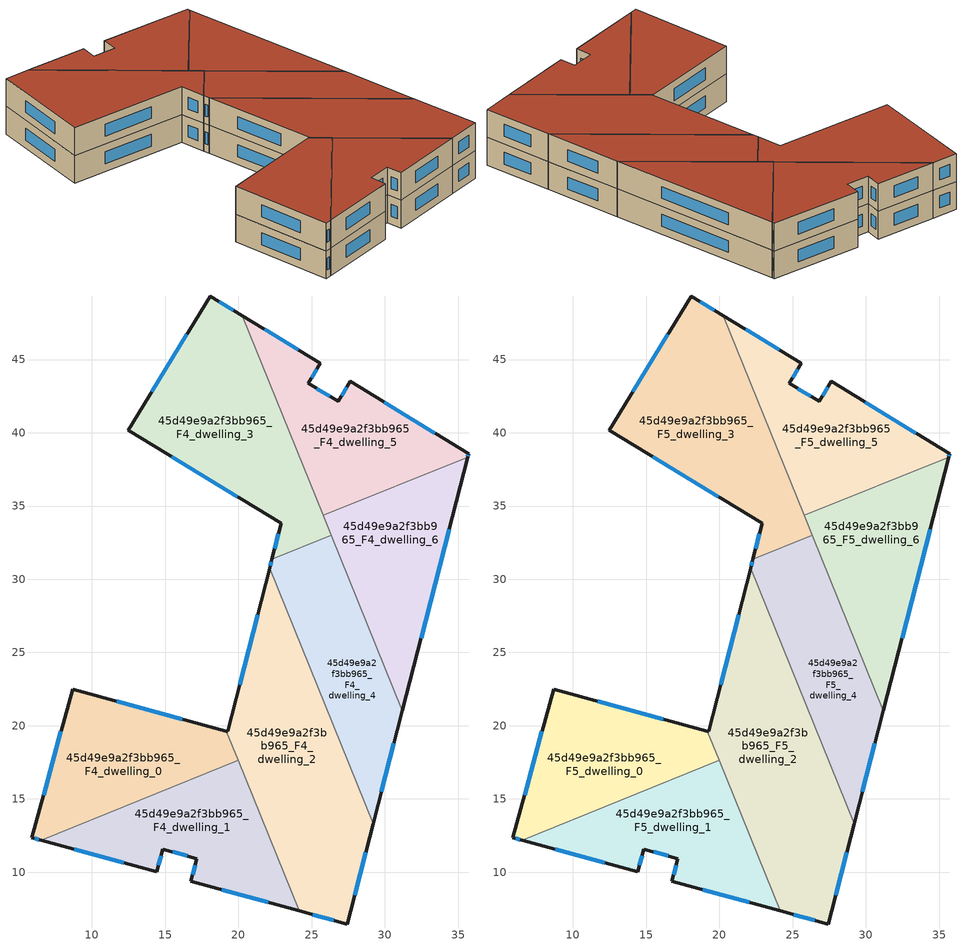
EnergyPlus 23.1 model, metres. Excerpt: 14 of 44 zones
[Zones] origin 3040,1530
45d49e9a2f3bb965_F4_dwelling_0
 floor to 45d49e9a2f3bb965_F3_dwelling_0 (EU_floor_Construction): 19.18,19.63 19.99,17.62 6.53,12.18 5.9,12.35 8.67,22.51 z12
 wall outside (EU_wall_Construction): 19.18,19.63 8.67,22.51 5.9,12.35 6.53,12.18 z12:15
 wall to 45d49e9a2f3bb965_F4_dwelling_1 (EU_wall_Construction): 6.53,12.18 19.99,17.62 z12:15
 wall to 45d49e9a2f3bb965_F4_dwelling_2 (EU_wall_Construction): 19.99,17.62 19.18,19.63 z12:15
 window (EU_Window_Construction): 6.08,12.3 6.35,12.23 / 7.88,19.6 6.69,15.25 / 16.18,20.45 11.67,21.69 z12.86:14.14
45d49e9a2f3bb965_F4_dwelling_1
 floor to 45d49e9a2f3bb965_F3_dwelling_1 (EU_floor_Construction): 19.99,17.62 24.15,7.36 16.75,9.38 17.17,10.93 14.84,11.56 14.42,10.02 6.53,12.18 z12
 wall outside (EU_wall_Construction): 6.53,12.18 14.42,10.02 14.84,11.56 17.17,10.93 16.75,9.38 24.15,7.36 z12:15
 wall to 45d49e9a2f3bb965_F4_dwelling_2 (EU_wall_Construction): 24.15,7.36 19.99,17.62 z12:15
 window (EU_Window_Construction): 8.79,11.56 12.17,10.64 / 18.86,8.81 22.03,7.94 / 17.05,10.49 16.87,9.83 / 15.5,11.38 16.5,11.11 / 14.54,10.46 14.72,11.12 z12.86:14.14
45d49e9a2f3bb965_F4_dwelling_2
 floor to 45d49e9a2f3bb965_F3_dwelling_2 (EU_floor_Construction): 22.13,30.76 29.2,13.3 27.44,6.46 24.15,7.36 19.18,19.63 19.25,19.61 z12
 wall outside (EU_wall_Construction): 22.13,30.76 19.25,19.61 19.18,19.63 / 24.15,7.36 27.44,6.46 29.2,13.3 z12:15
 wall to 45d49e9a2f3bb965_F4_dwelling_4 (EU_wall_Construction): 29.2,13.3 22.13,30.76 z12:15
 window (EU_Window_Construction): 21.31,27.58 20.07,22.8 / 27.94,8.41 28.69,11.34 / 25.09,7.1 26.5,6.72 z12.86:14.14
45d49e9a2f3bb965_F4_dwelling_3
 floor to 45d49e9a2f3bb965_F3_dwelling_3 (EU_floor_Construction): 20.27,47.99 26.34,33.01 22.28,31.37 22.91,33.82 12.47,40.18 18.06,49.34 z12
 wall outside (EU_wall_Construction): 20.27,47.99 18.06,49.34 12.47,40.18 22.91,33.82 22.28,31.37 z12:15
 wall to 45d49e9a2f3bb965_F4_dwelling_4 (EU_wall_Construction): 22.28,31.37 26.34,33.01 z12:15
 wall to 45d49e9a2f3bb965_F4_dwelling_5 (EU_wall_Construction): 25.79,34.35 20.27,47.99 z12:15
 wall to 45d49e9a2f3bb965_F4_dwelling_6 (EU_wall_Construction): 26.34,33.01 25.79,34.35 z12:15
 window (EU_Window_Construction): 22.73,33.12 22.46,32.07 / 15.46,38.36 19.93,35.63 / 16.46,46.72 14.07,42.8 / 19.64,48.38 18.69,48.95 z12.86:14.14
45d49e9a2f3bb965_F4_dwelling_4
 floor to 45d49e9a2f3bb965_F3_dwelling_4 (EU_floor_Construction): 26.34,33.01 31.19,21.02 29.2,13.3 22.13,30.76 22.28,31.37 z12
 wall outside (EU_wall_Construction): 29.2,13.3 31.19,21.02 / 22.28,31.37 22.13,30.76 z12:15
 wall to 45d49e9a2f3bb965_F4_dwelling_6 (EU_wall_Construction): 31.19,21.02 26.34,33.01 z12:15
 window (EU_Window_Construction): 29.77,15.5 30.62,18.82 / 22.24,31.2 22.17,30.94 z12.86:14.14
45d49e9a2f3bb965_F4_dwelling_5
 floor to 45d49e9a2f3bb965_F3_dwelling_5 (EU_floor_Construction): 27.63,43.5 35.72,38.57 35.66,38.35 25.79,34.35 20.27,47.99 25.6,44.74 24.77,43.38 26.8,42.14 z12
 wall outside (EU_wall_Construction): 35.66,38.35 35.72,38.57 27.63,43.5 26.8,42.14 24.77,43.38 25.6,44.74 20.27,47.99 z12:15
 wall to 45d49e9a2f3bb965_F4_dwelling_6 (EU_wall_Construction): 25.79,34.35 35.66,38.35 z12:15
 window (EU_Window_Construction): 35.67,38.41 35.7,38.51 / 24.08,45.67 21.79,47.06 / 25.01,43.77 25.36,44.35 / 26.22,42.49 25.35,43.02 / 27.39,43.11 27.04,42.53 / 33.41,39.98 29.94,42.09 z12.86:14.14
45d49e9a2f3bb965_F4_dwelling_6
 floor to 45d49e9a2f3bb965_F3_dwelling_6 (EU_floor_Construction): 35.66,38.35 31.19,21.02 25.79,34.35 z12
 wall outside (EU_wall_Construction): 31.19,21.02 35.66,38.35 z12:15
 window (EU_Window_Construction): 32.47,25.97 34.38,33.4 z12.86:14.14
45d49e9a2f3bb965_F5_dwelling_0
 floor to 45d49e9a2f3bb965_F4_dwelling_0 (EU_floor_Construction): 19.18,19.63 19.99,17.62 6.53,12.18 5.9,12.35 8.67,22.51 z15
 wall outside (EU_wall_Construction): 19.18,19.63 8.67,22.51 5.9,12.35 6.53,12.18 z15:18
 wall to 45d49e9a2f3bb965_F5_dwelling_1 (EU_wall_Construction): 6.53,12.18 19.99,17.62 z15:18
 wall to 45d49e9a2f3bb965_F5_dwelling_2 (EU_wall_Construction): 19.99,17.62 19.18,19.63 z15:18
 window (EU_Window_Construction): 6.08,12.3 6.35,12.23 / 7.88,19.6 6.69,15.25 / 16.18,20.45 11.67,21.69 z15.86:17.14
 roof outside (EU_roof_Construction): 19.99,17.62 19.18,19.63 8.67,22.51 5.9,12.35 6.53,12.18 z18
45d49e9a2f3bb965_F5_dwelling_1
 floor to 45d49e9a2f3bb965_F4_dwelling_1 (EU_floor_Construction): 19.99,17.62 24.15,7.36 16.75,9.38 17.17,10.93 14.84,11.56 14.42,10.02 6.53,12.18 z15
 wall outside (EU_wall_Construction): 6.53,12.18 14.42,10.02 14.84,11.56 17.17,10.93 16.75,9.38 24.15,7.36 z15:18
 wall to 45d49e9a2f3bb965_F5_dwelling_2 (EU_wall_Construction): 24.15,7.36 19.99,17.62 z15:18
 window (EU_Window_Construction): 8.79,11.56 12.17,10.64 / 18.86,8.81 22.03,7.94 / 17.05,10.49 16.87,9.83 / 15.5,11.38 16.5,11.11 / 14.54,10.46 14.72,11.12 z15.86:17.14
 roof outside (EU_roof_Construction): 24.15,7.36 19.99,17.62 6.53,12.18 14.42,10.02 14.84,11.56 17.17,10.93 16.75,9.38 z18
45d49e9a2f3bb965_F5_dwelling_2
 floor to 45d49e9a2f3bb965_F4_dwelling_2 (EU_floor_Construction): 22.13,30.76 29.2,13.3 27.44,6.46 24.15,7.36 19.18,19.63 19.25,19.61 z15
 wall outside (EU_wall_Construction): 22.13,30.76 19.25,19.61 19.18,19.63 / 24.15,7.36 27.44,6.46 29.2,13.3 z15:18
 wall to 45d49e9a2f3bb965_F5_dwelling_4 (EU_wall_Construction): 29.2,13.3 22.13,30.76 z15:18
 window (EU_Window_Construction): 21.31,27.58 20.07,22.8 / 27.94,8.41 28.69,11.34 / 25.09,7.1 26.5,6.72 z15.86:17.14
 roof outside (EU_roof_Construction): 27.44,6.46 29.2,13.3 22.13,30.76 19.25,19.61 19.18,19.63 24.15,7.36 z18
45d49e9a2f3bb965_F5_dwelling_3
 floor to 45d49e9a2f3bb965_F4_dwelling_3 (EU_floor_Construction): 20.27,47.99 26.34,33.01 22.28,31.37 22.91,33.82 12.47,40.18 18.06,49.34 z15
 wall outside (EU_wall_Construction): 20.27,47.99 18.06,49.34 12.47,40.18 22.91,33.82 22.28,31.37 z15:18
 wall to 45d49e9a2f3bb965_F5_dwelling_4 (EU_wall_Construction): 22.28,31.37 26.34,33.01 z15:18
 wall to 45d49e9a2f3bb965_F5_dwelling_5 (EU_wall_Construction): 25.79,34.35 20.27,47.99 z15:18
 wall to 45d49e9a2f3bb965_F5_dwelling_6 (EU_wall_Construction): 26.34,33.01 25.79,34.35 z15:18
 window (EU_Window_Construction): 22.73,33.12 22.46,32.07 / 15.46,38.36 19.93,35.63 / 16.46,46.72 14.07,42.8 / 19.64,48.38 18.69,48.95 z15.86:17.14
 roof outside (EU_roof_Construction): 26.34,33.01 20.27,47.99 18.06,49.34 12.47,40.18 22.91,33.82 22.28,31.37 z18
45d49e9a2f3bb965_F5_dwelling_4
 floor to 45d49e9a2f3bb965_F4_dwelling_4 (EU_floor_Construction): 26.34,33.01 31.19,21.02 29.2,13.3 22.13,30.76 22.28,31.37 z15
 wall outside (EU_wall_Construction): 29.2,13.3 31.19,21.02 / 22.28,31.37 22.13,30.76 z15:18
 wall to 45d49e9a2f3bb965_F5_dwelling_6 (EU_wall_Construction): 31.19,21.02 26.34,33.01 z15:18
 window (EU_Window_Construction): 29.77,15.5 30.62,18.82 / 22.24,31.2 22.17,30.94 z15.86:17.14
 roof outside (EU_roof_Construction): 29.2,13.3 31.19,21.02 26.34,33.01 22.28,31.37 22.13,30.76 z18
45d49e9a2f3bb965_F5_dwelling_5
 floor to 45d49e9a2f3bb965_F4_dwelling_5 (EU_floor_Construction): 27.63,43.5 35.72,38.57 35.66,38.35 25.79,34.35 20.27,47.99 25.6,44.74 24.77,43.38 26.8,42.14 z15
 wall outside (EU_wall_Construction): 35.66,38.35 35.72,38.57 27.63,43.5 26.8,42.14 24.77,43.38 25.6,44.74 20.27,47.99 z15:18
 wall to 45d49e9a2f3bb965_F5_dwelling_6 (EU_wall_Construction): 25.79,34.35 35.66,38.35 z15:18
 window (EU_Window_Construction): 35.67,38.41 35.7,38.51 / 24.08,45.67 21.79,47.06 / 25.01,43.77 25.36,44.35 / 26.22,42.49 25.35,43.02 / 27.39,43.11 27.04,42.53 / 33.41,39.98 29.94,42.09 z15.86:17.14
 roof outside (EU_roof_Construction): 35.66,38.35 35.72,38.57 27.63,43.5 26.8,42.14 24.77,43.38 25.6,44.74 20.27,47.99 25.79,34.35 z18
45d49e9a2f3bb965_F5_dwelling_6
 floor to 45d49e9a2f3bb965_F4_dwelling_6 (EU_floor_Construction): 35.66,38.35 31.19,21.02 25.79,34.35 z15
 wall outside (EU_wall_Construction): 31.19,21.02 35.66,38.35 z15:18
 window (EU_Window_Construction): 32.47,25.97 34.38,33.4 z15.86:17.14
 roof outside (EU_roof_Construction): 31.19,21.02 35.66,38.35 25.79,34.35 z18
[Building]
EU S2 Campaign: North Axis=0; Terrain=City; Solar Distribution=FullExterior
[Site:Location]
Helsinki-Vantaa.AP: Latitude=60.317; Longitude=24.963; Time Zone=2; Elevation=54.6
[SizingPeriod:WeatherFileDays]
AnnualSizingPeriod: Begin Month=1; Begin Day of Month=1; End Month=12; End Day of Month=31; Day of Week for Start Day=Monday; Use Weather File Daylight Saving Period=No; Use Weather File Rain and Snow Indicators=No
[MATERIAL]
EU_InternalMass_Material: Roughness=MediumRough; Thickness=0.1; Conductivity=1; Density=1800; Specific Heat=900; Thermal Absorptance=0.9; Solar Absorptance=0.7; Visible Absorptance=0.7
[MATERIAL:NOMASS] Roughness=MediumRough; Thermal Absorptance=0.9; Solar Absorptance=0.7; Visible Absorptance=0.7
Name | Thermal Resistance
EU_wall_NoMass | 5.91765
EU_roof_NoMass | 11.1778
EU_floor_NoMass | 6.2875
[WINDOWMATERIAL:SIMPLEGLAZINGSYSTEM]
EU_Window_SimpleGlazing: UFactor=0.994035; Solar Heat Gain Coefficient=0.7; Visible Transmittance=0.7
[CONSTRUCTION]
EU_wall_Construction: EU_wall_NoMass
EU_roof_Construction: EU_roof_NoMass
EU_floor_Construction: EU_floor_NoMass
EU_Window_Construction: EU_Window_SimpleGlazing
EU_InternalMass_Construction: EU_InternalMass_Material
[ZONE] Type=1; Multiplier=1; Ceiling Height=autocalculate; Floor Area=autocalculate; Part of Total Floor Area=Yes
Name | Volume
45d49e9a2f3bb965_F4_dwelling_0; 45d49e9a2f3bb965_F5_dwelling_0 | 229.573
45d49e9a2f3bb965_F4_dwelling_1; 45d49e9a2f3bb965_F5_dwelling_1 | 229.536
45d49e9a2f3bb965_F4_dwelling_2; 45d49e9a2f3bb965_F5_dwelling_2 | 367.317
45d49e9a2f3bb965_F4_dwelling_3; 45d49e9a2f3bb965_F5_dwelling_3 | 321.346
45d49e9a2f3bb965_F4_dwelling_4; 45d49e9a2f3bb965_F5_dwelling_4 | 229.532
45d49e9a2f3bb965_F4_dwelling_5; 45d49e9a2f3bb965_F5_dwelling_5 | 229.528
45d49e9a2f3bb965_F4_dwelling_6; 45d49e9a2f3bb965_F5_dwelling_6 | 229.544
[INTERNALMASS] Construction=EU_InternalMass_Construction
Name | Zone or ZoneList | Surface Area
45d49e9a2f3bb965_F4_dwelling_0_EU_InternalMass | 45d49e9a2f3bb965_F4_dwelling_0 | 76.5242
45d49e9a2f3bb965_F4_dwelling_1_EU_InternalMass | 45d49e9a2f3bb965_F4_dwelling_1 | 76.512
45d49e9a2f3bb965_F4_dwelling_2_EU_InternalMass | 45d49e9a2f3bb965_F4_dwelling_2 | 122.439
45d49e9a2f3bb965_F4_dwelling_3_EU_InternalMass | 45d49e9a2f3bb965_F4_dwelling_3 | 107.115
45d49e9a2f3bb965_F4_dwelling_4_EU_InternalMass | 45d49e9a2f3bb965_F4_dwelling_4 | 76.5105
45d49e9a2f3bb965_F4_dwelling_5_EU_InternalMass | 45d49e9a2f3bb965_F4_dwelling_5 | 76.5094
45d49e9a2f3bb965_F4_dwelling_6_EU_InternalMass | 45d49e9a2f3bb965_F4_dwelling_6 | 76.5147
45d49e9a2f3bb965_F5_dwelling_0_EU_InternalMass | 45d49e9a2f3bb965_F5_dwelling_0 | 76.5242
45d49e9a2f3bb965_F5_dwelling_1_EU_InternalMass | 45d49e9a2f3bb965_F5_dwelling_1 | 76.512
45d49e9a2f3bb965_F5_dwelling_2_EU_InternalMass | 45d49e9a2f3bb965_F5_dwelling_2 | 122.439
45d49e9a2f3bb965_F5_dwelling_3_EU_InternalMass | 45d49e9a2f3bb965_F5_dwelling_3 | 107.115
45d49e9a2f3bb965_F5_dwelling_4_EU_InternalMass | 45d49e9a2f3bb965_F5_dwelling_4 | 76.5105
45d49e9a2f3bb965_F5_dwelling_5_EU_InternalMass | 45d49e9a2f3bb965_F5_dwelling_5 | 76.5094
45d49e9a2f3bb965_F5_dwelling_6_EU_InternalMass | 45d49e9a2f3bb965_F5_dwelling_6 | 76.5147
[OTHEREQUIPMENT] Fuel Type=Electricity; Design Level Calculation Method=Watts/Area; Power per Zone Floor Area=1; Fraction Latent=0; Fraction Radiant=0; Fraction Lost=0; Carbon Dioxide Generation Rate=0; EndUse Subcategory=EU_Step8_InternalGains
Name | Zone or ZoneList or Space or SpaceList | Schedule
EU_Step8_InternalGain_45d49e9a2f3bb965_F4_dwelling_0_f000 | 45d49e9a2f3bb965_F4_dwelling_0 | EU_Step8_GainSchedule_45d49e9a2f3bb965_F4_dwelling_0_f000
EU_Step8_InternalGain_45d49e9a2f3bb965_F4_dwelling_1_f000 | 45d49e9a2f3bb965_F4_dwelling_1 | EU_Step8_GainSchedule_45d49e9a2f3bb965_F4_dwelling_1_f000
EU_Step8_InternalGain_45d49e9a2f3bb965_F4_dwelling_2_f000 | 45d49e9a2f3bb965_F4_dwelling_2 | EU_Step8_GainSchedule_45d49e9a2f3bb965_F4_dwelling_2_f000
EU_Step8_InternalGain_45d49e9a2f3bb965_F4_dwelling_3_f000 | 45d49e9a2f3bb965_F4_dwelling_3 | EU_Step8_GainSchedule_45d49e9a2f3bb965_F4_dwelling_3_f000
EU_Step8_InternalGain_45d49e9a2f3bb965_F4_dwelling_4_f000 | 45d49e9a2f3bb965_F4_dwelling_4 | EU_Step8_GainSchedule_45d49e9a2f3bb965_F4_dwelling_4_f000
EU_Step8_InternalGain_45d49e9a2f3bb965_F4_dwelling_5_f000 | 45d49e9a2f3bb965_F4_dwelling_5 | EU_Step8_GainSchedule_45d49e9a2f3bb965_F4_dwelling_5_f000
EU_Step8_InternalGain_45d49e9a2f3bb965_F4_dwelling_6_f000 | 45d49e9a2f3bb965_F4_dwelling_6 | EU_Step8_GainSchedule_45d49e9a2f3bb965_F4_dwelling_6_f000
EU_Step8_InternalGain_45d49e9a2f3bb965_F5_dwelling_0_f000 | 45d49e9a2f3bb965_F5_dwelling_0 | EU_Step8_GainSchedule_45d49e9a2f3bb965_F5_dwelling_0_f000
EU_Step8_InternalGain_45d49e9a2f3bb965_F5_dwelling_1_f000 | 45d49e9a2f3bb965_F5_dwelling_1 | EU_Step8_GainSchedule_45d49e9a2f3bb965_F5_dwelling_1_f000
EU_Step8_InternalGain_45d49e9a2f3bb965_F5_dwelling_2_f000 | 45d49e9a2f3bb965_F5_dwelling_2 | EU_Step8_GainSchedule_45d49e9a2f3bb965_F5_dwelling_2_f000
EU_Step8_InternalGain_45d49e9a2f3bb965_F5_dwelling_3_f000 | 45d49e9a2f3bb965_F5_dwelling_3 | EU_Step8_GainSchedule_45d49e9a2f3bb965_F5_dwelling_3_f000
EU_Step8_InternalGain_45d49e9a2f3bb965_F5_dwelling_4_f000 | 45d49e9a2f3bb965_F5_dwelling_4 | EU_Step8_GainSchedule_45d49e9a2f3bb965_F5_dwelling_4_f000
EU_Step8_InternalGain_45d49e9a2f3bb965_F5_dwelling_5_f000 | 45d49e9a2f3bb965_F5_dwelling_5 | EU_Step8_GainSchedule_45d49e9a2f3bb965_F5_dwelling_5_f000
EU_Step8_InternalGain_45d49e9a2f3bb965_F5_dwelling_6_f000 | 45d49e9a2f3bb965_F5_dwelling_6 | EU_Step8_GainSchedule_45d49e9a2f3bb965_F5_dwelling_6_f000
[ZONEVENTILATION:DESIGNFLOWRATE] Schedule=EU_AlwaysOn; Design Flow Rate Calculation Method=AirChanges/Hour; Air Changes per Hour=0.596421; Ventilation Type=Natural; Fan Pressure Rise=0; Fan Total Efficiency=1; Constant Term Coefficient=1; Temperature Term Coefficient=0; Velocity Term Coefficient=0; Velocity Squared Term Coefficient=0; Minimum Indoor Temperature=-100; Maximum Indoor Temperature=100; Delta Temperature=-100; Minimum Outdoor Temperature=-100; Maximum Outdoor Temperature=100; Maximum Wind Speed=40
Name | Zone or ZoneList or Space or SpaceList
EU_ConstantAir_45d49e9a2f3bb965_F4_dwelling_0 | 45d49e9a2f3bb965_F4_dwelling_0
EU_ConstantAir_45d49e9a2f3bb965_F4_dwelling_1 | 45d49e9a2f3bb965_F4_dwelling_1
EU_ConstantAir_45d49e9a2f3bb965_F4_dwelling_2 | 45d49e9a2f3bb965_F4_dwelling_2
EU_ConstantAir_45d49e9a2f3bb965_F4_dwelling_3 | 45d49e9a2f3bb965_F4_dwelling_3
EU_ConstantAir_45d49e9a2f3bb965_F4_dwelling_4 | 45d49e9a2f3bb965_F4_dwelling_4
EU_ConstantAir_45d49e9a2f3bb965_F4_dwelling_5 | 45d49e9a2f3bb965_F4_dwelling_5
EU_ConstantAir_45d49e9a2f3bb965_F4_dwelling_6 | 45d49e9a2f3bb965_F4_dwelling_6
EU_ConstantAir_45d49e9a2f3bb965_F5_dwelling_0 | 45d49e9a2f3bb965_F5_dwelling_0
EU_ConstantAir_45d49e9a2f3bb965_F5_dwelling_1 | 45d49e9a2f3bb965_F5_dwelling_1
EU_ConstantAir_45d49e9a2f3bb965_F5_dwelling_2 | 45d49e9a2f3bb965_F5_dwelling_2
EU_ConstantAir_45d49e9a2f3bb965_F5_dwelling_3 | 45d49e9a2f3bb965_F5_dwelling_3
EU_ConstantAir_45d49e9a2f3bb965_F5_dwelling_4 | 45d49e9a2f3bb965_F5_dwelling_4
EU_ConstantAir_45d49e9a2f3bb965_F5_dwelling_5 | 45d49e9a2f3bb965_F5_dwelling_5
EU_ConstantAir_45d49e9a2f3bb965_F5_dwelling_6 | 45d49e9a2f3bb965_F5_dwelling_6
[HVACTEMPLATE:THERMOSTAT] Constant Heating Setpoint=20; Constant Cooling Setpoint=50
EU_HeatOnly_45d49e9a2f3bb965_F0_dwelling_0; EU_HeatOnly_45d49e9a2f3bb965_F0_dwelling_1; EU_HeatOnly_45d49e9a2f3bb965_F0_dwelling_2; EU_HeatOnly_45d49e9a2f3bb965_F0_dwelling_3; EU_HeatOnly_45d49e9a2f3bb965_F0_dwelling_4; EU_HeatOnly_45d49e9a2f3bb965_F0_dwelling_5; EU_HeatOnly_45d49e9a2f3bb965_F0_dwelling_6; EU_HeatOnly_45d49e9a2f3bb965_F0_dwelling_7; EU_HeatOnly_45d49e9a2f3bb965_F1_dwelling_0; EU_HeatOnly_45d49e9a2f3bb965_F1_dwelling_1; EU_HeatOnly_45d49e9a2f3bb965_F1_dwelling_2; EU_HeatOnly_45d49e9a2f3bb965_F1_dwelling_3; EU_HeatOnly_45d49e9a2f3bb965_F1_dwelling_4; EU_HeatOnly_45d49e9a2f3bb965_F1_dwelling_5; EU_HeatOnly_45d49e9a2f3bb965_F1_dwelling_6; EU_HeatOnly_45d49e9a2f3bb965_F1_dwelling_7; EU_HeatOnly_45d49e9a2f3bb965_F2_dwelling_0; EU_HeatOnly_45d49e9a2f3bb965_F2_dwelling_1; EU_HeatOnly_45d49e9a2f3bb965_F2_dwelling_2; EU_HeatOnly_45d49e9a2f3bb965_F2_dwelling_3; EU_HeatOnly_45d49e9a2f3bb965_F2_dwelling_4; EU_HeatOnly_45d49e9a2f3bb965_F2_dwelling_5; EU_HeatOnly_45d49e9a2f3bb965_F2_dwelling_6; EU_HeatOnly_45d49e9a2f3bb965_F3_dwelling_0; EU_HeatOnly_45d49e9a2f3bb965_F3_dwelling_1; EU_HeatOnly_45d49e9a2f3bb965_F3_dwelling_2; EU_HeatOnly_45d49e9a2f3bb965_F3_dwelling_3; EU_HeatOnly_45d49e9a2f3bb965_F3_dwelling_4; EU_HeatOnly_45d49e9a2f3bb965_F3_dwelling_5; EU_HeatOnly_45d49e9a2f3bb965_F3_dwelling_6; EU_HeatOnly_45d49e9a2f3bb965_F4_dwelling_0; EU_HeatOnly_45d49e9a2f3bb965_F4_dwelling_1; EU_HeatOnly_45d49e9a2f3bb965_F4_dwelling_2; EU_HeatOnly_45d49e9a2f3bb965_F4_dwelling_3; EU_HeatOnly_45d49e9a2f3bb965_F4_dwelling_4; EU_HeatOnly_45d49e9a2f3bb965_F4_dwelling_5; EU_HeatOnly_45d49e9a2f3bb965_F4_dwelling_6; EU_HeatOnly_45d49e9a2f3bb965_F5_dwelling_0; EU_HeatOnly_45d49e9a2f3bb965_F5_dwelling_1; EU_HeatOnly_45d49e9a2f3bb965_F5_dwelling_2; EU_HeatOnly_45d49e9a2f3bb965_F5_dwelling_3; EU_HeatOnly_45d49e9a2f3bb965_F5_dwelling_4; EU_HeatOnly_45d49e9a2f3bb965_F5_dwelling_5; EU_HeatOnly_45d49e9a2f3bb965_F5_dwelling_6
[HVACTEMPLATE:ZONE:IDEALLOADSAIRSYSTEM] System Availability Schedule=EU_AlwaysOn; Maximum Heating Supply Air Temperature=50; Minimum Cooling Supply Air Temperature=13; Maximum Heating Supply Air Humidity Ratio=0.0156; Minimum Cooling Supply Air Humidity Ratio=0.0077; Heating Limit=NoLimit; Cooling Limit=NoLimit; Heating Availability Schedule=EU_AlwaysOn; Cooling Availability Schedule=EU_CoolingOff; Dehumidification Control Type=ConstantSensibleHeatRatio; Cooling Sensible Heat Ratio=0.7; Dehumidification Setpoint=60; Humidification Control Type=None; Humidification Setpoint=30; Outdoor Air Method=None; Outdoor Air Flow Rate per Person=0.00944; Outdoor Air Flow Rate per Zone Floor Area=0; Outdoor Air Flow Rate per Zone=0; Demand Controlled Ventilation Type=None; Outdoor Air Economizer Type=NoEconomizer; Heat Recovery Type=None; Sensible Heat Recovery Effectiveness=0.7; Latent Heat Recovery Effectiveness=0.65
Name | Template Thermostat
45d49e9a2f3bb965_F4_dwelling_0 | EU_HeatOnly_45d49e9a2f3bb965_F4_dwelling_0
45d49e9a2f3bb965_F4_dwelling_1 | EU_HeatOnly_45d49e9a2f3bb965_F4_dwelling_1
45d49e9a2f3bb965_F4_dwelling_2 | EU_HeatOnly_45d49e9a2f3bb965_F4_dwelling_2
45d49e9a2f3bb965_F4_dwelling_3 | EU_HeatOnly_45d49e9a2f3bb965_F4_dwelling_3
45d49e9a2f3bb965_F4_dwelling_4 | EU_HeatOnly_45d49e9a2f3bb965_F4_dwelling_4
45d49e9a2f3bb965_F4_dwelling_5 | EU_HeatOnly_45d49e9a2f3bb965_F4_dwelling_5
45d49e9a2f3bb965_F4_dwelling_6 | EU_HeatOnly_45d49e9a2f3bb965_F4_dwelling_6
45d49e9a2f3bb965_F5_dwelling_0 | EU_HeatOnly_45d49e9a2f3bb965_F5_dwelling_0
45d49e9a2f3bb965_F5_dwelling_1 | EU_HeatOnly_45d49e9a2f3bb965_F5_dwelling_1
45d49e9a2f3bb965_F5_dwelling_2 | EU_HeatOnly_45d49e9a2f3bb965_F5_dwelling_2
45d49e9a2f3bb965_F5_dwelling_3 | EU_HeatOnly_45d49e9a2f3bb965_F5_dwelling_3
45d49e9a2f3bb965_F5_dwelling_4 | EU_HeatOnly_45d49e9a2f3bb965_F5_dwelling_4
45d49e9a2f3bb965_F5_dwelling_5 | EU_HeatOnly_45d49e9a2f3bb965_F5_dwelling_5
45d49e9a2f3bb965_F5_dwelling_6 | EU_HeatOnly_45d49e9a2f3bb965_F5_dwelling_6
[SIZING:ZONE] Zone Cooling Design Supply Air Temperature Input Method=SupplyAirTemperature; Zone Cooling Design Supply Air Temperature=13; Zone Heating Design Supply Air Temperature Input Method=SupplyAirTemperature; Zone Heating Design Supply Air Temperature=50; Zone Cooling Design Supply Air Humidity Ratio=0.008; Zone Heating Design Supply Air Humidity Ratio=0.008; Cooling Design Air Flow Method=DesignDay; Cooling Design Air Flow Rate=0; Cooling Minimum Air Flow per Zone Floor Area=0.000762; Cooling Minimum Air Flow=0; Cooling Minimum Air Flow Fraction=0.2; Heating Design Air Flow Method=DesignDay; Heating Design Air Flow Rate=0; Heating Maximum Air Flow per Zone Floor Area=0.002032; Heating Maximum Air Flow=0.141576; Heating Maximum Air Flow Fraction=0.3; Account for Dedicated Outdoor Air System=No; Dedicated Outdoor Air System Control Strategy=NeutralSupplyAir; Dedicated Outdoor Air Low Setpoint Temperature for Design=autosize; Dedicated Outdoor Air High Setpoint Temperature for Design=autosize; Zone Load Sizing Method=Sensible Load Only No Latent Load; Zone Latent Cooling Design Supply Air Humidity Ratio Input Method=HumidityRatioDifference; Zone Cooling Design Supply Air Humidity Ratio Difference=0.005; Zone Latent Heating Design Supply Air Humidity Ratio Input Method=HumidityRatioDifference; Zone Humidification Design Supply Air Humidity Ratio Difference=0.005
45d49e9a2f3bb965_F4_dwelling_0; 45d49e9a2f3bb965_F4_dwelling_1; 45d49e9a2f3bb965_F4_dwelling_2; 45d49e9a2f3bb965_F4_dwelling_3; 45d49e9a2f3bb965_F4_dwelling_4; 45d49e9a2f3bb965_F4_dwelling_5; 45d49e9a2f3bb965_F4_dwelling_6; 45d49e9a2f3bb965_F5_dwelling_0; 45d49e9a2f3bb965_F5_dwelling_1; 45d49e9a2f3bb965_F5_dwelling_2; 45d49e9a2f3bb965_F5_dwelling_3; 45d49e9a2f3bb965_F5_dwelling_4; 45d49e9a2f3bb965_F5_dwelling_5; 45d49e9a2f3bb965_F5_dwelling_6
[SCHEDULE:CONSTANT]
Name | Hourly Value
EU_AlwaysOn | 1
EU_CoolingOff | 0
[SCHEDULE:FILE] Column Number=1; Rows to Skip at Top=0; Number of Hours of Data=8760; Column Separator=Comma; Interpolate to Timestep=No; Minutes per Item=60; Adjust Schedule for Daylight Savings=Yes
Name | File
EU_Step8_GainSchedule_45d49e9a2f3bb965_F4_dwelling_0_f000 | ../../schedules/45d49e9a2f3bb965/45d49e9a2f3bb965_F4_dwelling_0_f000_gain.csv
EU_Step8_GainSchedule_45d49e9a2f3bb965_F4_dwelling_1_f000 | ../../schedules/45d49e9a2f3bb965/45d49e9a2f3bb965_F4_dwelling_1_f000_gain.csv
EU_Step8_GainSchedule_45d49e9a2f3bb965_F4_dwelling_2_f000 | ../../schedules/45d49e9a2f3bb965/45d49e9a2f3bb965_F4_dwelling_2_f000_gain.csv
EU_Step8_GainSchedule_45d49e9a2f3bb965_F4_dwelling_3_f000 | ../../schedules/45d49e9a2f3bb965/45d49e9a2f3bb965_F4_dwelling_3_f000_gain.csv
EU_Step8_GainSchedule_45d49e9a2f3bb965_F4_dwelling_4_f000 | ../../schedules/45d49e9a2f3bb965/45d49e9a2f3bb965_F4_dwelling_4_f000_gain.csv
EU_Step8_GainSchedule_45d49e9a2f3bb965_F4_dwelling_5_f000 | ../../schedules/45d49e9a2f3bb965/45d49e9a2f3bb965_F4_dwelling_5_f000_gain.csv
EU_Step8_GainSchedule_45d49e9a2f3bb965_F4_dwelling_6_f000 | ../../schedules/45d49e9a2f3bb965/45d49e9a2f3bb965_F4_dwelling_6_f000_gain.csv
EU_Step8_GainSchedule_45d49e9a2f3bb965_F5_dwelling_0_f000 | ../../schedules/45d49e9a2f3bb965/45d49e9a2f3bb965_F5_dwelling_0_f000_gain.csv
EU_Step8_GainSchedule_45d49e9a2f3bb965_F5_dwelling_1_f000 | ../../schedules/45d49e9a2f3bb965/45d49e9a2f3bb965_F5_dwelling_1_f000_gain.csv
EU_Step8_GainSchedule_45d49e9a2f3bb965_F5_dwelling_2_f000 | ../../schedules/45d49e9a2f3bb965/45d49e9a2f3bb965_F5_dwelling_2_f000_gain.csv
EU_Step8_GainSchedule_45d49e9a2f3bb965_F5_dwelling_3_f000 | ../../schedules/45d49e9a2f3bb965/45d49e9a2f3bb965_F5_dwelling_3_f000_gain.csv
EU_Step8_GainSchedule_45d49e9a2f3bb965_F5_dwelling_4_f000 | ../../schedules/45d49e9a2f3bb965/45d49e9a2f3bb965_F5_dwelling_4_f000_gain.csv
EU_Step8_GainSchedule_45d49e9a2f3bb965_F5_dwelling_5_f000 | ../../schedules/45d49e9a2f3bb965/45d49e9a2f3bb965_F5_dwelling_5_f000_gain.csv
EU_Step8_GainSchedule_45d49e9a2f3bb965_F5_dwelling_6_f000 | ../../schedules/45d49e9a2f3bb965/45d49e9a2f3bb965_F5_dwelling_6_f000_gain.csv
